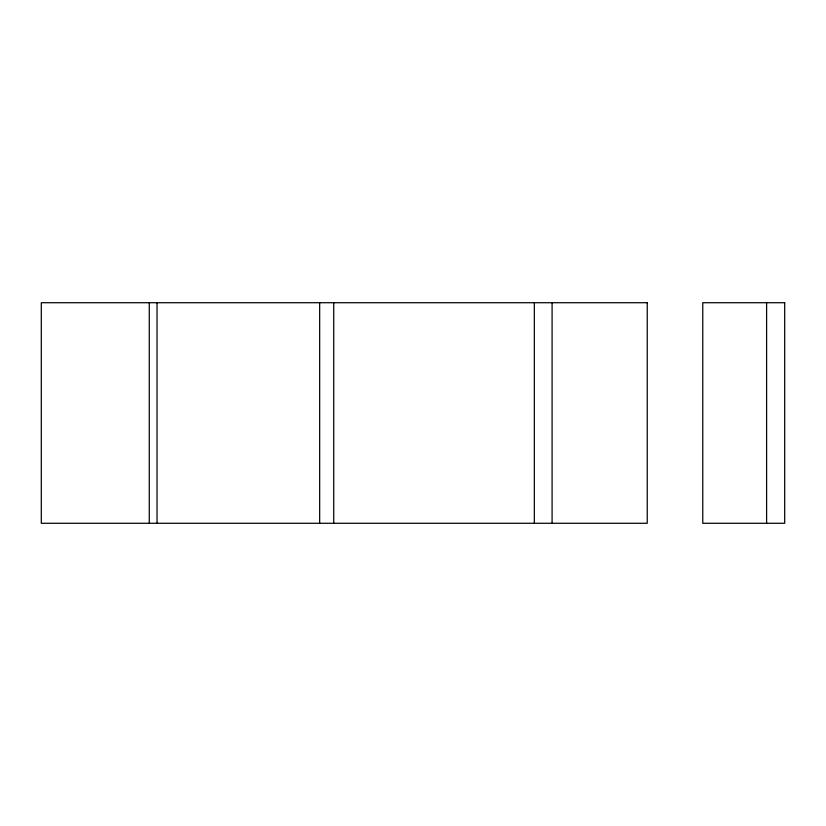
<?xml version="1.0" encoding="UTF-8"?>
<svg xmlns="http://www.w3.org/2000/svg" width="826" height="826" viewBox="0 0 826 826"><rect width="100%" height="100%" fill="white"/><g stroke="black" fill="none" stroke-linecap="round" stroke-linejoin="round"><path stroke-width="1.24" d="M766.6 302.719L766.6 523.281M552.088 302.719L552.088 523.281M534.329 302.719L534.329 523.281M333.735 302.719L333.735 523.281M319.662 302.719L319.662 523.281M157.033 302.719L157.033 523.281M149.269 302.719L149.269 523.281M647.233 302.719L41.3 302.719L41.3 523.281L647.233 523.281L647.233 302.719M784.7 302.719L702.761 302.719L702.761 523.281L784.7 523.281L784.7 302.719"/></g></svg>
